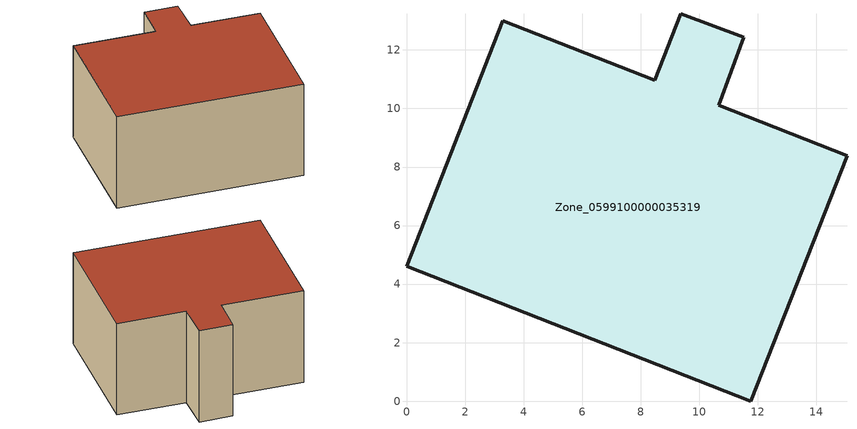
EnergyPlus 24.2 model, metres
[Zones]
Zone_0599100000035319
 floor ground (C_G): 11.76,0 0,4.61 3.28,13 8.48,10.96 9.37,13.23 11.52,12.44 10.66,10.11 15.05,8.39 z0
 wall outside (C_F): 10.66,10.11 11.52,12.44 9.37,13.23 8.48,10.96 3.28,13 0,4.61 11.76,0 15.05,8.39 10.66,10.11 z0:6.93
 roof outside (C_R): 11.76,0 15.05,8.39 10.66,10.11 11.52,12.44 9.37,13.23 8.48,10.96 3.28,13 0,4.61 z6.93
[BUILDING]
Pand.0599100000035319: North Axis=0; Terrain=City; Loads Convergence Tolerance Value=0.04; Temperature Convergence Tolerance Value=0.4; Solar Distribution=FullExterior; Maximum Number of Warmup Days=25; Minimum Number of Warmup Days=1
[Site:Location]
Rotterdam.The.Hague.AP_ZH_NLD Design_Conditions: Latitude=51.96; Longitude=4.45; Time Zone=1; Elevation=-4.5
[SITE:GROUNDTEMPERATURE:BUILDINGSURFACE]
18, 18, 18, 18, 18, 18, 18, 18, 18, 18, 18, 18
[MATERIAL] Thermal Absorptance=0.9; Solar Absorptance=0.7; Visible Absorptance=0.7
Name | Roughness | Thickness | Conductivity | Density | Specific Heat
G.D.1965 | MediumSmooth | 0.15 | 1 | 540 | 1210
F.D.1965 | Rough | 0.3 | 0.857143 | 1920 | 840
R.D.1965 | MediumRough | 0.2 | 0.08 | 1500 | 1000
[CONSTRUCTION]
C_G: G.D.1965
C_F: F.D.1965
C_R: R.D.1965
[ZONE]
Zone_0599100000035319: Type=1; Multiplier=1; Ceiling Height=Autocalculate; Volume=Autocalculate; Floor Area=autocalculate; Part of Total Floor Area=Yes
[ZONEINFILTRATION:DESIGNFLOWRATE]
Infil_Zone_0599100000035319: Zone or ZoneList or Space or SpaceList=Zone_0599100000035319; Schedule=AlwaysOn; Design Flow Rate Calculation Method=Flow/Area; Flow Rate per Floor Area=0.0042; Constant Term Coefficient=1; Temperature Term Coefficient=0; Velocity Term Coefficient=0; Velocity Squared Term Coefficient=0
[HVACTEMPLATE:ZONE:IDEALLOADSAIRSYSTEM]
Zone_0599100000035319: Maximum Heating Supply Air Temperature=50; Minimum Cooling Supply Air Temperature=13; Maximum Heating Supply Air Humidity Ratio=0.0156; Minimum Cooling Supply Air Humidity Ratio=0.0077; Heating Limit=NoLimit; Cooling Limit=NoLimit; Dehumidification Control Type=ConstantSensibleHeatRatio; Cooling Sensible Heat Ratio=0.7; Dehumidification Setpoint=60; Humidification Control Type=None; Humidification Setpoint=30; Outdoor Air Method=None; Outdoor Air Flow Rate per Person=0.00944; Outdoor Air Flow Rate per Zone Floor Area=0; Outdoor Air Flow Rate per Zone=0; Demand Controlled Ventilation Type=None; Outdoor Air Economizer Type=NoEconomizer; Heat Recovery Type=None; Sensible Heat Recovery Effectiveness=0.7; Latent Heat Recovery Effectiveness=0.65
[ZONECONTROL:THERMOSTAT]
ThermostatControl_Zone_0599100000035319: Zone or ZoneList=Zone_0599100000035319; Control Type Schedule=DualSetpointControlType; Control 1=Thermostat_Zone_0599100000035319; Temperature Difference Between Cutout And Setpoint=0
[THERMOSTATSETPOINT:DUALSETPOINT]
Thermostat_Zone_0599100000035319: Heating Setpoint Temperature Schedule=HeatingSetpoint_Zone_0599100000035319; Cooling Setpoint Temperature Schedule=CoolingSetpoint_Zone_0599100000035319
[SCHEDULE:COMPACT]
HeatingSetpoint_Zone_0599100000035319: Through: 12/31, For: AllDays, Until: 24:00, 21
CoolingSetpoint_Zone_0599100000035319: Through: 12/31, For: AllDays, Until: 24:00, 24
DualSetpointControlType: Through: 12/31, For: AllDays, Until: 24:00, 4
AlwaysOn: Through: 12/31, For: AllDays, Until: 24:00, 1
